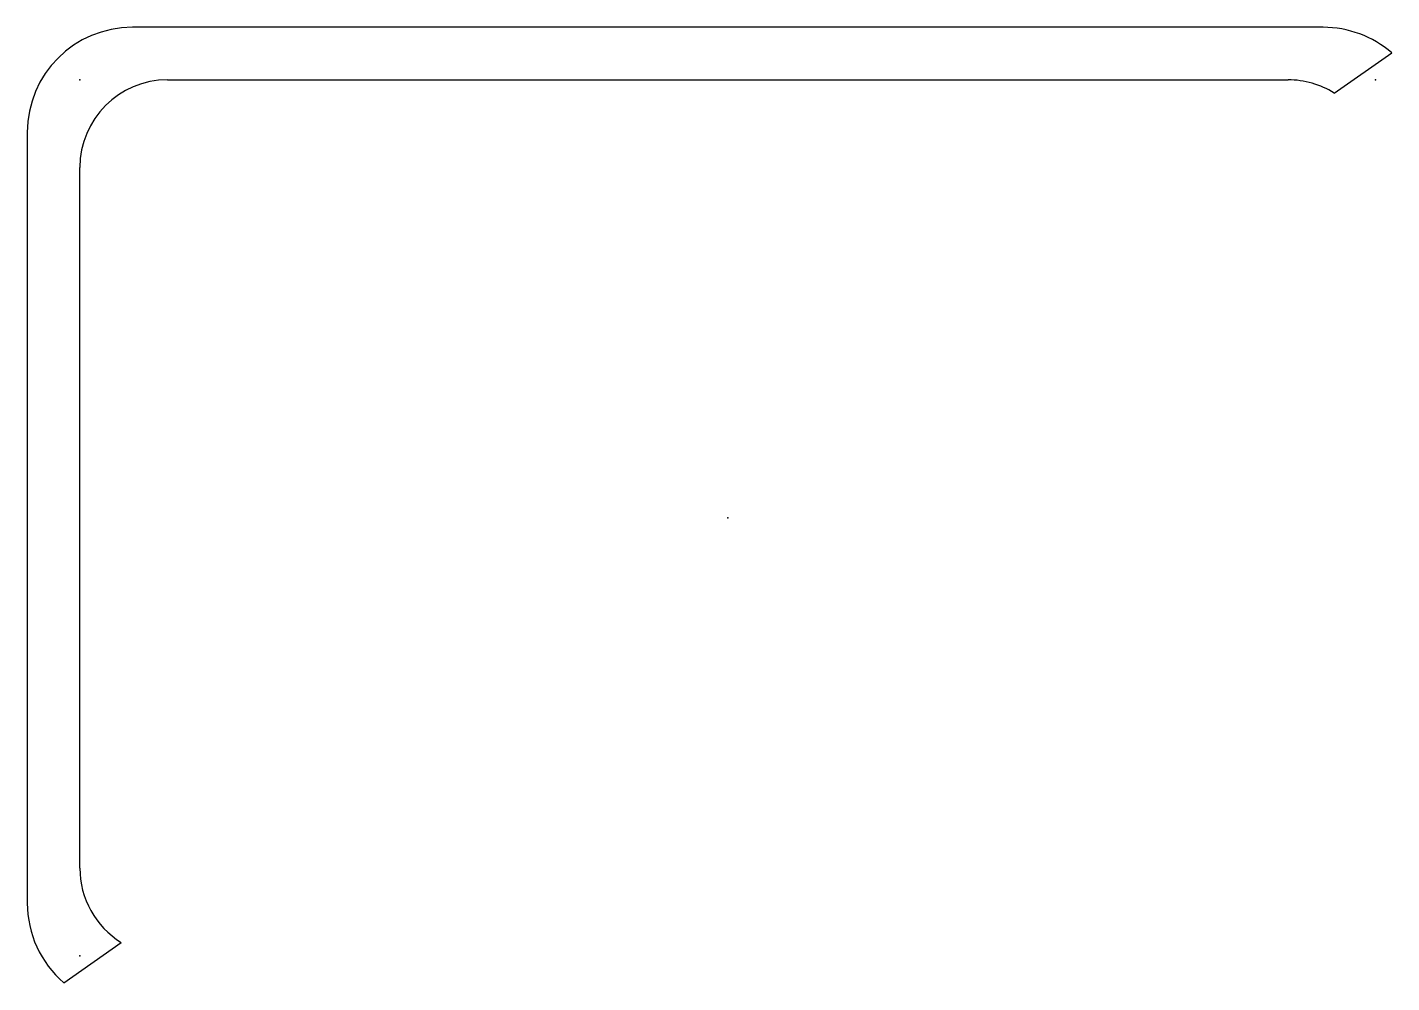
# Model space of a CAD drawing. Header units: millimetres. Extents: x -200 to 190, y -133 to 140.
import ezdxf

# ---------------------------------------------------------------- set-up
doc = ezdxf.new("R2010")
doc.units = ezdxf.units.MM
doc.header["$MEASUREMENT"] = 0
doc.layers.add('ExhibitionSide v2_Sketch1', color=7, linetype='Continuous')

msp = doc.modelspace()

# ---------------------------------------------------------------- linework, layer by layer
at = {"layer": 'ExhibitionSide v2_Sketch1'}
for p, q in [((170, 140), (-170, 140)), ((173.19, 121.24), (189.59, 132.72)), ((-160, 125), (160, 125)), ((-200, 110), (-200, -110)), ((-185, -100), (-185, 100)), ((-189.59, -132.72), (-173.19, -121.24))]:
    msp.add_line(p, q, dxfattribs=at)
for centre, radius, start, end in [((-170, 110), 30, 90, 180), ((170, 110), 30, 49.2193, 90), ((-160, 100), 25, 90, 180), ((160, 100), 25, 58.1477, 90), ((-160, -100), 25, 180, 238.1477), ((-170, -110), 30, 180, 229.2193)]:
    msp.add_arc(centre, radius, start, end, dxfattribs=at)
for p in [(-185, 125), (185, 125), (0, 0), (-185, -125)]:
    msp.add_point(p, dxfattribs=at)

doc.saveas('drawing.dxf')
